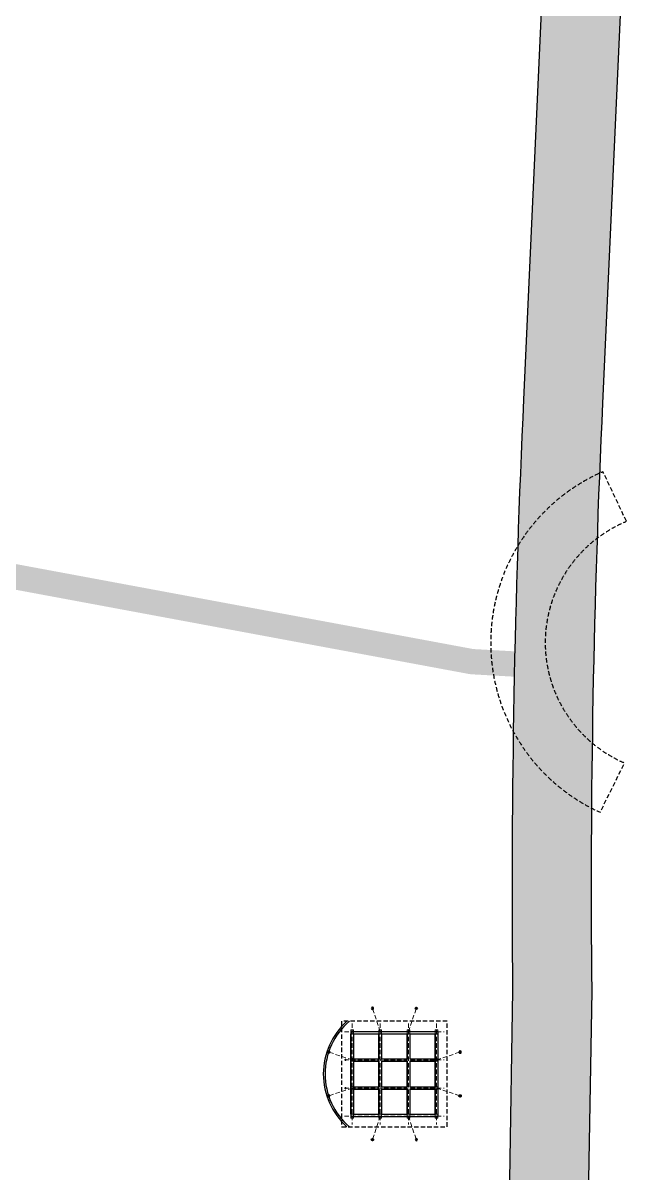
# Model space of a CAD drawing. Header units: inches. Extents: x -1373420 to 1275728, y -1279082 to 1370051.
# Drawn here: x -41530 to -34501, y 27881 to 41049 of the extents above; entities that cross this region are included whole.
import ezdxf

# ---------------------------------------------------------------- set-up
doc = ezdxf.new("R2010")
doc.units = ezdxf.units.IN
doc.header["$LTSCALE"] = 100
doc.header["$MEASUREMENT"] = 0
doc.linetypes.add('DASHED', pattern=[0.75, 0.5, -0.25])
for name, color, linetype, lineweight in [('Area', 250, 'Continuous', 30), ('beam', 40, 'Continuous', 15), ('Building', 250, 'Continuous', 60), ('centerline', 250, 'DASHED', 5), ('COLUMN', 1, 'Continuous', 40)]:
    doc.layers.add(name, color=color, linetype=linetype, lineweight=lineweight)
doc.layers.add('HS', color=7, linetype='Continuous')
doc.layers.add('road', color=7, linetype='Continuous', true_color=0x768ba2)

# ---------------------------------------------------------------- blocks, each defined once
blk = doc.blocks.new('A$Cd32af88c')
at = {"layer": 'HS'}
h = blk.add_hatch(color=256, dxfattribs=at)
h.dxf.hatch_style = 1
h.paths.add_polyline_path([(0, 10, 1), (20, 10, 1)])
at = {"layer": 'COLUMN'}
blk.add_circle((10, 10), 10, dxfattribs=at)
blk = doc.blocks.new('A$C284706ac')
at = {"layer": 'COLUMN', "lineweight": 60}
h = blk.add_hatch(color=256, dxfattribs=at)
h.dxf.hatch_style = 1
h.paths.add_polyline_path([(1018.402762244747, 1036.728884257609), (1048.402762244747, 1036.728884257609), (1048.402762244747, 1081.728884257842), (1018.402762244747, 1081.728884257842)])
h.paths.add_polyline_path([(378.4027622446879, 1036.728884257493), (408.4027622446879, 1036.728884257493), (408.4027622446879, 1081.728884257725), (378.4027622446879, 1081.728884257725)])
h.paths.add_polyline_path([(698.4027622447461, 1036.728884257507), (728.4027622447461, 1036.728884257507), (728.4027622447461, 1081.72888425774), (698.4027622447461, 1081.72888425774)])
h.paths.add_polyline_path([(58.40276224474655, 1036.728884257609), (88.40276224474655, 1036.728884257609), (88.40276224474655, 1081.728884257842), (58.40276224474655, 1081.728884257842)])
h.paths.add_polyline_path([(1018.402762244747, 726.7288842577254), (1048.402762244747, 726.7288842577254), (1048.402762244747, 751.7288842577254), (1018.402762244747, 751.7288842577254)])
h.paths.add_polyline_path([(58.40276224474655, 726.7288842577254), (88.40276224474655, 726.7288842577254), (88.40276224474655, 751.7288842577254), (58.40276224474655, 751.7288842577254)])
h.paths.add_polyline_path([(58.40276224474655, 406.7288842577254), (88.40276224474655, 406.7288842577254), (88.40276224474655, 431.7288842577254), (58.40276224474655, 431.7288842577254)])
h.paths.add_polyline_path([(1018.402762244747, 406.7288842577254), (1048.402762244747, 406.7288842577254), (1048.402762244747, 431.7288842577254), (1018.402762244747, 431.7288842577254)])
h.paths.add_polyline_path([(698.4027622447461, 121.7288842580165), (728.4027622447461, 121.7288842580165), (728.4027622447461, 76.72888425778365), (698.4027622447461, 76.72888425778365)])
h.paths.add_polyline_path([(1018.402762244747, 121.7288842578419), (1048.402762244747, 121.7288842578419), (1048.402762244747, 76.72888425760902), (1018.402762244747, 76.72888425760902)])
h.paths.add_polyline_path([(378.4027622447461, 121.7288842579583), (408.4027622447461, 121.7288842579583), (408.4027622447461, 76.72888425772544), (378.4027622447461, 76.72888425772544)])
h.paths.add_polyline_path([(58.40276224474655, 121.7288842578419), (88.40276224474655, 121.7288842578419), (88.40276224474655, 76.72888425760902), (58.40276224474655, 76.72888425760902)])
for p, q in [((58.40276224474655, 726.7288842577254), (88.40276224474655, 751.7288842577254)), ((1018.402762244747, 751.7288842577254), (1048.402762244747, 726.7288842577254))]:
    blk.add_line(p, q)
for p in [(-2.655852332771246, 739.2288842577254), (-2.655852332771246, 419.2288842577254)]:
    blk.add_point(p)
at = {"layer": 'beam', "lineweight": 25}
for p, q in [((58.40276224474655, 1061.728884257609), (1048.402762244746, 1061.728884257609)), ((58.40276224474655, 1061.728884257609), (58.40276224474655, 96.72888425784186)), ((1048.402762244746, 1061.728884257609), (1048.402762244747, 96.72888425784184)), ((88.40276224474654, 1036.728884257609), (378.4027622447002, 1036.728884257609)), ((88.40276224474654, 1036.728884257609), (88.40276224474654, 751.7288842577254)), ((378.4027622447461, 1036.728884257493), (378.4027622447461, 751.7288842577254)), ((408.4027622447461, 1036.728884257493), (408.4027622447461, 751.7288842577254)), ((408.4027622447461, 1036.728884257609), (698.4027622447461, 1036.728884257609)), ((698.4027622447461, 1036.728884257609), (698.4027622447461, 751.7288842577254)), ((728.4027622447461, 1036.728884257609), (728.4027622447461, 751.7288842577254)), ((728.4027622447461, 1036.728884257609), (1018.402762244746, 1036.728884257609)), ((1018.402762244746, 1036.728884257609), (1018.402762244746, 751.7288842577254)), ((88.40276224474655, 751.7288842577254), (378.4027622446879, 751.7288842577254)), ((88.40276224474655, 726.7288842577254), (378.4027622446879, 726.7288842577254)), ((88.40276224474655, 726.7288842577254), (88.40276224474655, 431.7288842577254)), ((378.4027622447461, 726.7288842577254), (378.4027622447461, 431.7288842577256)), ((408.4027622446879, 751.7288842577254), (698.4027622447461, 751.7288842577254)), ((408.4027622447461, 726.7288842577254), (408.4027622447461, 431.7288842577256)), ((408.4027622446879, 726.7288842577254), (698.4027622447461, 726.7288842577254)), ((698.4027622447461, 726.7288842577254), (698.4027622447461, 431.7288842577256)), ((728.4027622447461, 751.7288842577254), (1018.402762244747, 751.7288842577254)), ((728.4027622447461, 726.7288842577254), (728.4027622447461, 431.7288842577256)), ((728.4027622447461, 726.7288842577254), (1018.402762244747, 726.7288842577254)), ((1018.402762244746, 726.7288842577254), (1018.402762244746, 431.7288842577254)), ((88.40276224474655, 431.7288842577254), (378.4027622446879, 431.7288842577254)), ((88.40276224474655, 406.7288842577254), (378.4027622447461, 406.7288842577255)), ((88.40276224474655, 406.7288842577254), (88.40276224474655, 121.7288842578418)), ((378.4027622447461, 406.7288842577256), (378.4027622447461, 121.7288842579001)), ((408.4027622446879, 431.7288842577254), (698.4027622447461, 431.7288842577254)), ((408.4027622447461, 406.7288842577256), (408.4027622447461, 121.7288842579001)), ((408.4027622446879, 406.7288842577254), (698.4027622447461, 406.7288842577254)), ((698.4027622447461, 406.7288842577256), (698.4027622447461, 121.7288842580165)), ((728.4027622447461, 431.7288842577254), (1018.402762244747, 431.7288842577254)), ((728.4027622447461, 406.7288842577256), (728.4027622447461, 121.7288842580165)), ((728.4027622447461, 406.7288842577254), (1018.402762244747, 406.7288842577254)), ((1018.402762244746, 406.7288842577254), (1018.402762244746, 121.7288842578419)), ((58.40276224474655, 96.72888425784186), (1048.402762244747, 96.72888425784184)), ((88.40276224474655, 121.7288842578418), (378.4027622446879, 121.7288842578418)), ((408.4027622446879, 121.7288842578419), (698.4027622447461, 121.7288842578419)), ((728.4027622447461, 121.7288842578419), (1018.402762244747, 121.7288842578419))]:
    blk.add_line(p, q, dxfattribs=at)
for points in [[(58.40276224474655, 121.7288842578419), (58.40276224474655, 1036.728884257609)], [(88.40276224474655, 1036.728884257609), (88.40276224474655, 751.7288842577254)], [(378.4027622446879, 751.7288842577254), (378.4027622447002, 1036.728884257493)], [(408.4027622446879, 1036.728884257493), (408.4027622446879, 751.7288842577254)], [(698.4027622447461, 751.7288842577254), (698.4027622447461, 1036.728884257609)], [(728.4027622447461, 1036.728884257609), (728.4027622447461, 751.7288842577254)], [(1018.402762244747, 751.7288842577254), (1018.402762244747, 1036.728884257609), (1048.402762244747, 1036.728884257609), (1048.402762244741, 121.7288842580165)], [(88.40276224474655, 751.7288842577254), (378.4027622446879, 751.7288842577254)], [(88.40276224474655, 726.7288842577254), (88.40276224474655, 431.7288842577254)], [(378.4027622446879, 726.7288842577254), (88.40276224474655, 726.7288842577254)], [(378.4027622446879, 431.7288842577254), (378.4027622446879, 726.7288842577254)], [(408.4027622446879, 751.7288842577254), (698.4027622447461, 751.7288842577254)], [(408.4027622446879, 726.7288842577256), (408.4027622446879, 431.7288842577256)], [(698.4027622447461, 726.7288842577254), (408.4027622446879, 726.7288842577254)], [(698.4027622447461, 431.7288842577256), (698.4027622447461, 726.7288842577254)], [(728.4027622447461, 751.7288842577254), (1018.402762244747, 751.7288842577254)], [(1018.402762244747, 726.7288842577254), (728.4027622447461, 726.7288842577254)], [(728.4027622447461, 726.7288842577254), (728.4027622447461, 431.7288842577256)], [(1018.402762244747, 431.7288842577254), (1018.402762244747, 726.7288842577254)], [(88.40276224474655, 431.7288842577254), (378.4027622446879, 431.7288842577254)], [(88.40276224474655, 406.7288842577254), (88.40276224474655, 121.7288842578419)], [(378.4027622447461, 406.7288842577254), (88.40276224474655, 406.7288842577254)], [(378.4027622446879, 121.7288842579001), (378.4027622446879, 406.7288842577253)], [(408.4027622446879, 431.7288842577254), (698.4027622447461, 431.7288842577254)], [(408.4027622446879, 406.7288842577256), (408.4027622446879, 121.7288842579001)], [(698.4027622447461, 406.7288842577254), (408.4027622446879, 406.7288842577254)], [(698.4027622447461, 121.7288842580165), (698.4027622447461, 406.7288842577255)], [(728.4027622447461, 431.7288842577254), (1018.402762244747, 431.7288842577254)], [(728.4027622447461, 406.7288842577256), (728.4027622447277, 121.7288842580165)], [(1018.402762244747, 406.7288842577254), (728.4027622447461, 406.7288842577254)], [(1018.402762244747, 121.7288842580165), (1018.402762244747, 406.7288842577254)]]:
    blk.add_lwpolyline(points, dxfattribs=at)
at = {"layer": 'centerline'}
for p, q in [((393.4027622447465, 1059.228884257725), (303.6479653618007, 1327.134461229012)), ((713.4027622447466, 1059.228884257725), (803.1575591276924, 1327.134461229012)), ((-13.59723775525345, 1059.228884257725), (1120.402762244747, 1059.228884257725)), ((73.40276224474657, 1153.728884257842), (73.40276224474657, 4.728884257609025)), ((393.4027622447463, 1153.728884257842), (393.4027622447461, 4.728884257609025)), ((713.4027622447466, 1153.728884257842), (713.4027622447461, 4.728884257609025)), ((1033.402762244746, 1153.728884257842), (1033.402762244746, 4.728884257609025)), ((73.40276224474655, 739.2288842577254), (-194.5028147265402, 828.9836811406713)), ((1033.402762244746, 739.2288842577254), (1301.308339216033, 828.9836811406713)), ((-13.59723775525345, 739.2288842577254), (1120.402762244747, 739.2288842577254)), ((73.40276224474655, 419.2288842577254), (-194.5028147265402, 329.4740873747796)), ((-13.59723775525345, 419.2288842577254), (1120.402762244747, 419.2288842577254)), ((1033.402762244746, 419.2288842577254), (1301.308339216033, 329.4740873747796)), ((-13.59723775525345, 99.22888425772545), (1120.402762244747, 99.22888425772545)), ((393.4027622447465, 99.22888425772544), (303.6479653618007, -168.6766927135614)), ((713.4027622447466, 99.22888425772544), (803.1575591276924, -168.6766927135614))]:
    blk.add_line(p, q, dxfattribs=at)
for points in [[(58.40276224474655, 1036.728884257609), (88.40276224474655, 1036.728884257609), (88.40276224474655, 1081.728884257842), (58.40276224474655, 1081.728884257842)], [(378.4027622446879, 1036.728884257493), (408.4027622446879, 1036.728884257493), (408.4027622446879, 1081.728884257725), (378.4027622446879, 1081.728884257725)], [(698.4027622447461, 1036.728884257507), (728.4027622447461, 1036.728884257507), (728.4027622447461, 1081.72888425774), (698.4027622447461, 1081.72888425774)], [(1018.402762244747, 1036.728884257609), (1048.402762244747, 1036.728884257609), (1048.402762244747, 1081.728884257842), (1018.402762244747, 1081.728884257842)], [(58.40276224474655, 726.7288842577254), (88.40276224474655, 726.7288842577254), (88.40276224474655, 751.7288842577254), (58.40276224474655, 751.7288842577254)], [(1018.402762244747, 726.7288842577254), (1048.402762244747, 726.7288842577254), (1048.402762244747, 751.7288842577254), (1018.402762244747, 751.7288842577254)], [(58.40276224474655, 406.7288842577254), (88.40276224474655, 406.7288842577254), (88.40276224474655, 431.7288842577254), (58.40276224474655, 431.7288842577254)], [(1018.402762244747, 406.7288842577254), (1048.402762244747, 406.7288842577254), (1048.402762244747, 431.7288842577254), (1018.402762244747, 431.7288842577254)], [(58.40276224474655, 121.7288842578419), (88.40276224474655, 121.7288842578419), (88.40276224474655, 76.72888425760902), (58.40276224474655, 76.72888425760902)], [(378.4027622447461, 121.7288842579583), (408.4027622447461, 121.7288842579583), (408.4027622447461, 76.72888425772544), (378.4027622447461, 76.72888425772544)], [(698.4027622447461, 121.7288842580165), (728.4027622447461, 121.7288842580165), (728.4027622447461, 76.72888425778365), (698.4027622447461, 76.72888425778365)], [(1018.402762244747, 121.7288842578419), (1048.402762244747, 121.7288842578419), (1048.402762244747, 76.72888425760902), (1018.402762244747, 76.72888425760902)]]:
    blk.add_lwpolyline(points, close=True, dxfattribs=at)
at = {"lineweight": 60, "xscale": -1}
for p, rotation in [((313.6479653618007, 1337.134461229012), 90), ((-204.5028147265402, 339.4740873747796), 180), ((793.1575591276924, -178.6766927135614), 270)]:
    blk.add_blockref('A$Cd32af88c', p, dxfattribs=dict(at, rotation=rotation))
at = {"lineweight": 60}
for p, rotation in [((793.1575591276924, 1337.134461229012), 270), ((1311.308339216033, 339.4740873747796), 180), ((313.6479653618007, -178.6766927135614), 90.00000000000001)]:
    blk.add_blockref('A$Cd32af88c', p, dxfattribs=dict(at, rotation=rotation))
blk.add_blockref('A$Cd32af88c', (-204.5028147265402, 818.9836811406713), dxfattribs=at)
at = {"lineweight": 60, "xscale": -1}
blk.add_blockref('A$Cd32af88c', (1311.308339216033, 818.9836811406713), dxfattribs=at)

msp = doc.modelspace()

# ---------------------------------------------------------------- hatches: boundary and pattern name
at = {"layer": 'road', "lineweight": 15, "true_color": 0xbdbdbd}
h = msp.add_hatch(color=9, dxfattribs=at)
h.dxf.hatch_style = 1
edge = h.paths.add_edge_path()
edge.add_line((-35992.89172178966, 27880.69647871422), (-35092.76557589563, 27880.69647871422))
edge.add_line((-35092.76557589563, 27880.69647871422), (-35056.71149896221, 30034.01790177786))
edge.add_arc((83093.90596477268, 31192.49044426097), 118156.296767009, 177.3175910884902, 180.5617698986247, ccw=False)
edge.add_line((-34932.92583942752, 36722.17759242239), (-34511.97054026854, 45976.49161710947))
edge.add_arc((-42780.79920070743, 46352.619683778), 8277.378796347992, 357.395555452619, 413.5229692986707)
edge.add_line((-37859.8935258955, 53008.42069326101), (-40352.20399837385, 54859.9751431617))
edge.add_line((-40352.20399837385, 54859.9751431617), (-40888.91872676354, 54137.52286077233))
edge.add_line((-40888.91872676354, 54137.52286077233), (-38395.75289653194, 52285.3329597624))
edge.add_arc((-42780.79920070741, 46352.61968377799), 7377.378796347972, -2.6044445473809787, 53.530782091641015, ccw=False)
edge.add_line((-35411.04088336779, 46017.38804922043), (-35831.96841070535, 36763.68456241365))
edge.add_arc((83093.90596484349, 31192.49044425972), 119056.2967670798, 177.3178863313668, 180.5560096553743)
edge.add_line((-35956.78499231525, 30037.16256263561), (-35992.89172178966, 27880.69647871422))
at = {"layer": 'road', "lineweight": 15}
h = msp.add_hatch(color=256, dxfattribs=at)
h.dxf.hatch_style = 1
h.paths.add_polyline_path([(-43509.19029368419, 34390.58978594667, 0.1255536395389703), (-43425.79617771215, 34491.00259740604), (-43280.52119693204, 34796.98452155427), (-42682.8739836693, 34796.98452155427), (-36458.30604656569, 33639.766430211, 0.03209431702958283), (-36424.69136609107, 33635.72525803029), (-35937.87040220129, 33608.68886260801, -0.0006051053102402043), (-35931.67352070701, 33896.78850843257), (-36407.18168309642, 33923.19662899122), (-42632.40820567799, 35080.53715887762, 0.0459855873914932), (-42680.66199784492, 35084.98452155427), (-43295.69408018408, 35084.98452155427, 0.2895922774519372), (-43534.17940480135, 34934.21327206483), (-43683.33580958334, 34620.05619223492), (-45596.15873691594, 33231.4592498192), (-45788.25512624563, 32874.49987562517), (-45681.55253709798, 32817.07826524256, 0.2879933629653041), (-45676.24578033641, 32817.43495817285)])

# ---------------------------------------------------------------- linework, layer by layer
at = {"layer": 'Area', "lineweight": 30, "flags": 128}
for points in [[(-35092.76557589564, 27880.69647871421), (-35056.71149896222, 30034.01790177733, -0.01415634598036957), (-34932.92583942701, 36722.17759243249), (-34511.97054026855, 45976.49161710944, 0.2486962073962742), (-37829.30633254771, 52985.69725868956), (-40352.20399837385, 54859.97514316169)], [(-35092.76557589564, 27880.69647871421), (-35056.71149896222, 30034.01790177732, -0.01415634598036957), (-34932.92583942701, 36722.17759243248), (-34511.97054026855, 45976.49161710942, 0.2486962073962742), (-37829.30633254771, 52985.69725868956), (-40352.20399837385, 54859.97514316169)], [(-35992.89172178965, 27880.69647871421), (-35956.78499231525, 30037.16256263452, -0.01412991865246526), (-35831.96841070658, 36763.68456238694), (-35411.04088336779, 46017.38804922042, 0.2486600095191843), (-38366.87641869191, 52263.88042741036), (-40888.91872676354, 54137.52286077233)], [(-35992.89172178965, 27880.69647871421), (-35956.78499231525, 30037.1625626345, -0.01412991865246526), (-35831.96841070658, 36763.68456238694), (-35411.04088336779, 46017.3880492204, 0.2486600095191843), (-38366.87641869191, 52263.88042741036), (-40888.91872676354, 54137.52286077233)]]:
    msp.add_lwpolyline(points, format="xyb", dxfattribs=at)
at = {"layer": 'Building', "linetype": 'DASHED', "lineweight": 25, "flags": 128}
msp.add_lwpolyline([(-34664.47483610298, 35377.73949311193), (-34932.03474169498, 35942.03094280987, 0.6506534122054948), (-34964.33947843488, 32064.75237026571), (-34687.41423556372, 32624.50727479393, -0.660784435421701)], format="xyb", close=True, dxfattribs=at)
for points in [[(-37905.80954528824, 28485.95213957694), (-36705.80954528824, 28485.95213957694), (-36705.80954528824, 29685.95213957694), (-37905.80954528824, 29685.95213957694)], [(-37905.80954529119, 28485.95213957554), (-36705.80954529119, 28485.95213957554), (-36705.80954529119, 29685.95213957554), (-37905.80954529119, 29685.95213957554)]]:
    msp.add_lwpolyline(points, close=True, dxfattribs=at)
at = {"layer": 'Building', "lineweight": 30}
for radius, start, end in [(808.5281374238571, 132.0903111017955, 227.9096888982045), (788.5281374238571, 130.4553945778073, 229.5446054221927)]:
    msp.add_arc((-37305.80954529119, 29085.95213957554), radius, start, end, dxfattribs=at)

# ---------------------------------------------------------------- block references
at = {"layer": 'COLUMN', "lineweight": 60}
msp.add_blockref('A$C284706ac', (-37859.21230753594, 28506.72325531782), dxfattribs=at)

doc.saveas('drawing.dxf')
